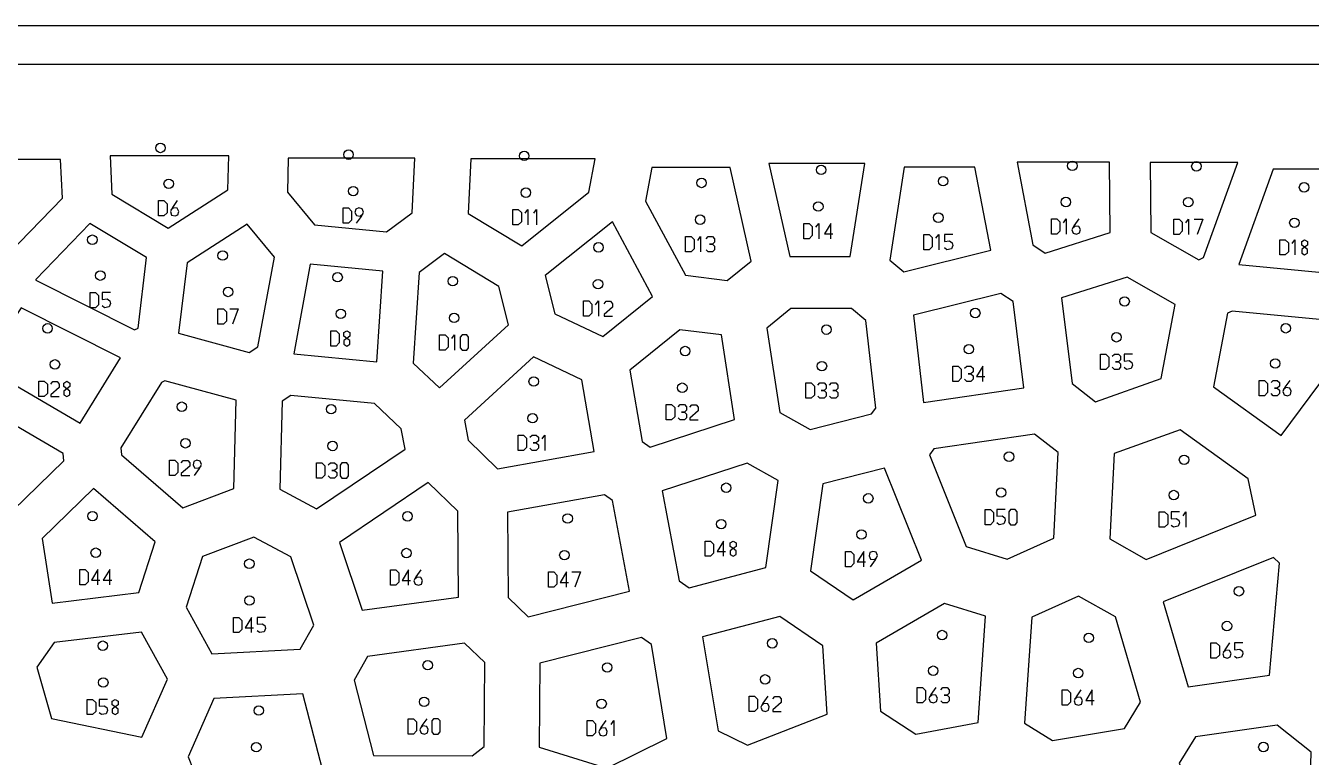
# Model space of a CAD drawing. Extents: x -13 to 2451, y -13 to 1232.
# Drawn here: x 949.1 to 1368.7, y 993.1 to 1231.9 of the extents above; entities that cross this region are included whole.
import ezdxf

# ---------------------------------------------------------------- set-up
doc = ezdxf.new("R2010")
doc.units = 0
for name, color, linetype in [('BOARDCUT', 7, 'CONTINUOUS'), ('OUTLINES', 7, 'CONTINUOUS'), ('PINHOLES', 7, 'CONTINUOUS'), ('STOCK', 7, 'CONTINUOUS')]:
    doc.layers.add(name, color=color, linetype=linetype)

msp = doc.modelspace()

# ---------------------------------------------------------------- linework, layer by layer
at = {"layer": 'BOARDCUT'}
msp.add_lwpolyline([(0, 0), (2438.4, 0), (2438.4, 1219.2), (0, 1219.2)], close=True, dxfattribs=at)
at = {"layer": 'OUTLINES'}
for points in [[(961.084, 1175.648), (960.465, 1188.266), (931.69, 1188.266), (930.575, 1173.206), (943.47, 1157.457), (961.084, 1175.648)], [(1015.117, 1178.382), (1015.364, 1189.472), (976.609, 1189.472), (977.227, 1176.886), (995.598, 1165.822), (1015.117, 1178.382)], [(1075.209, 1170.789), (1076.123, 1188.669), (1034.758, 1188.669), (1034.512, 1177.615), (1043.357, 1166.858), (1066.874, 1164.625), (1075.209, 1170.789)], [(1132.923, 1177.553), (1134.921, 1188.474), (1094.382, 1188.474), (1093.472, 1170.646), (1111.028, 1160.046), (1132.923, 1177.553)], [(1179.021, 1185.572), (1153.437, 1185.572), (1151.443, 1174.673), (1164.482, 1150.449), (1178.034, 1148.743), (1185.876, 1155.079), (1179.021, 1185.572)], [(1218.214, 1156.533), (1222.964, 1186.926), (1191.665, 1186.926), (1198.498, 1156.532), (1218.214, 1156.533)], [(1258.881, 1185.709), (1235.854, 1185.709), (1231.112, 1155.363), (1235.703, 1151.551), (1264.058, 1158.604), (1258.881, 1185.709)], [(1302.867, 1187.346), (1272.661, 1187.346), (1277.819, 1160.333), (1281.803, 1157.709), (1303.1, 1164.371), (1302.867, 1187.346)], [(1344.726, 1187.301), (1316.153, 1187.301), (1316.385, 1164.376), (1332, 1155.507), (1333.531, 1156.246), (1344.726, 1187.301)], [(1375.71, 1151.076), (1375.968, 1185.047), (1356.276, 1185.047), (1345.085, 1154.004), (1375.71, 1151.076)], [(988.521, 1156.238), (970.042, 1167.368), (952.368, 1149.114), (952.361, 1148.896), (984.641, 1132.641), (985.77, 1133.193), (988.521, 1156.238)], [(1024.857, 1127.053), (1030.276, 1156.311), (1021.363, 1167.151), (1001.757, 1154.535), (999.011, 1131.526), (1022.021, 1125.248), (1024.857, 1127.053)], [(1153.687, 1143.566), (1140.589, 1167.9), (1118.639, 1150.349), (1121.763, 1137.843), (1137.441, 1130.43), (1153.687, 1143.566)], [(1065.651, 1151.77), (1041.984, 1154.017), (1036.572, 1124.796), (1063.718, 1122.189), (1065.651, 1151.77)], [(1103.521, 1146.831), (1085.837, 1157.508), (1077.465, 1151.316), (1075.536, 1121.794), (1084.159, 1113.681), (1106.66, 1134.265), (1103.521, 1146.831)], [(1290.67, 1115.075), (1298.292, 1109.15), (1319.705, 1116.798), (1324.309, 1140.874), (1308.591, 1149.803), (1287.199, 1143.111), (1290.67, 1115.075)], [(1267.388, 1144.531), (1238.906, 1137.447), (1242.158, 1108.95), (1274.887, 1113.752), (1271.404, 1141.886), (1267.388, 1144.531)], [(966.866, 1102.221), (980.07, 1123.47), (947.605, 1139.818), (941.181, 1130.268), (942.16, 1116.638), (966.866, 1102.221)], [(1223.299, 1135.701), (1218.669, 1139.545), (1198.818, 1139.544), (1190.948, 1133.185), (1195.195, 1105.7), (1205.154, 1100.052), (1225.208, 1105.188), (1226.562, 1107.095), (1223.299, 1135.701)], [(1381.003, 1127.836), (1373.712, 1135.829), (1342.928, 1138.773), (1341.389, 1138.03), (1336.793, 1113.998), (1358.85, 1098.141), (1381.003, 1127.836)], [(1152.861, 1094.338), (1180.491, 1103.377), (1176.229, 1130.964), (1162.578, 1132.683), (1146.287, 1119.511), (1150.283, 1096.195), (1152.861, 1094.338)], [(1114.858, 1123.829), (1092.305, 1103.197), (1093.544, 1096.602), (1103.112, 1087.301), (1134.662, 1092.945), (1130.648, 1116.363), (1114.858, 1123.829)], [(993.389, 1115.445), (980.163, 1094.16), (980.356, 1091.793), (1000.356, 1074.516), (1017.031, 1080.884), (1017.743, 1109.667), (994.527, 1116.001), (993.389, 1115.445)], [(1043.978, 1074.207), (1072.901, 1093.713), (1071.653, 1100.352), (1062.951, 1108.539), (1035.613, 1111.165), (1032.761, 1109.349), (1032.051, 1080.656), (1043.978, 1074.207)], [(922.526, 1091.544), (923.734, 1081.392), (944.851, 1073.616), (961.528, 1089.884), (961.334, 1092.262), (936.475, 1106.769), (922.526, 1091.544)], [(1350.609, 1072.182), (1348.084, 1084.001), (1325.871, 1099.97), (1304.345, 1092.282), (1302.922, 1064.374), (1314.798, 1057.716), (1350.609, 1072.182)], [(1284.64, 1064.591), (1286.067, 1092.592), (1278.379, 1098.568), (1245.481, 1093.742), (1244.125, 1091.832), (1256.109, 1061.95), (1269.396, 1057.786), (1284.64, 1064.591)], [(1162.338, 1050.662), (1165.593, 1048.434), (1190.618, 1055.04), (1194.657, 1083.459), (1184.615, 1089.154), (1156.855, 1080.073), (1162.338, 1050.662)], [(1241.475, 1057.486), (1229.433, 1087.513), (1209.256, 1082.346), (1205.226, 1053.993), (1219.202, 1044.554), (1241.475, 1057.486)], [(1090.377, 1045.402), (1090.153, 1073.416), (1080.491, 1082.809), (1051.479, 1063.242), (1058.953, 1041.107), (1090.377, 1045.402)], [(954.491, 1064.494), (957.762, 1043.44), (986.053, 1046.889), (991.374, 1063.403), (971.22, 1080.813), (954.491, 1064.494)], [(1146.158, 1047.385), (1140.646, 1076.95), (1138.042, 1078.825), (1106.316, 1073.149), (1106.538, 1045.253), (1113.138, 1038.994), (1146.158, 1047.385)], [(1043.113, 1036.229), (1035.591, 1058.506), (1023.55, 1065.016), (1006.769, 1058.608), (1001.455, 1042.115), (1009.865, 1026.879), (1038.715, 1028.409), (1043.113, 1036.229)], [(1355.114, 1019.883), (1358.334, 1056.489), (1356.319, 1058.359), (1320.367, 1043.836), (1328.57, 1016.089), (1355.114, 1019.883)], [(1284.183, 998.624), (1307.69, 1002.487), (1313, 1011.087), (1304.757, 1038.968), (1292.777, 1045.685), (1277.45, 1038.844), (1275.107, 1004.22), (1284.183, 998.624)], [(1262.374, 1039.137), (1248.979, 1043.336), (1226.633, 1030.362), (1228.05, 1008.134), (1239.602, 1000.625), (1260.025, 1004.421), (1262.374, 1039.137)], [(1195.202, 1039.02), (1170.045, 1032.378), (1175.088, 1001.781), (1184.696, 997.099), (1210.707, 1007.186), (1209.284, 1029.51), (1195.202, 1039.02)], [(986.879, 1034.005), (958.422, 1030.536), (952.699, 1022.482), (957.542, 1005.825), (987.027, 999.686), (995.349, 1018.66), (986.879, 1034.005)], [(1092.26, 1030.375), (1060.649, 1026.055), (1056.253, 1018.238), (1062.633, 993.724), (1094.858, 993.58), (1098.746, 996.587), (1098.927, 1024.052), (1092.26, 1030.375)], [(1158.404, 999.212), (1153.335, 1029.972), (1150.045, 1032.224), (1116.85, 1023.789), (1116.67, 996.457), (1138.787, 989.599), (1158.404, 999.212)], [(1040.603, 981.202), (1045.918, 989.116), (1039.496, 1013.79), (1010.47, 1012.25), (1002.157, 993.296), (1006.974, 980.872), (1040.603, 981.202)], [(1368.671, 994.739), (1357.599, 1003.623), (1330.915, 999.809), (1325.603, 991.205), (1336.156, 969.336), (1354.039, 964.99), (1368.093, 974.786), (1368.671, 994.739)]]:
    msp.add_lwpolyline(points, close=True, dxfattribs=at)
at = {"layer": 'PINHOLES'}
for centre in [(993.074, 1192.003), (1054.477, 1189.821), (1111.808, 1189.401), (1290.712, 1186.17), (1331.204, 1186.009), (1208.718, 1184.844), (995.773, 1180.311), (1055.996, 1177.918), (1169.676, 1180.583), (1248.53, 1181.153), (1366.346, 1179.143), (1112.351, 1177.413), (1288.611, 1174.355), (1328.555, 1174.305), (1207.796, 1172.879), (1246.974, 1169.254), (1169.218, 1168.591), (1363.191, 1167.565), (970.84, 1162.05), (1013.375, 1156.876), (1136.049, 1159.559), (973.443, 1150.335), (1050.9, 1149.812), (1088.497, 1148.519), (1015.152, 1145.008), (1135.9, 1147.56), (1307.773, 1141.901), (1051.941, 1137.857), (1088.931, 1136.527), (1259.024, 1138.129), (956.23, 1133.112), (1210.443, 1132.703), (1360.374, 1133.145), (1305.106, 1130.202), (1164.338, 1125.706), (1256.937, 1126.312), (958.629, 1121.354), (1208.98, 1120.792), (1356.943, 1121.646), (1114.903, 1115.775), (1163.404, 1113.742), (1000.023, 1107.543), (1048.778, 1106.723), (1114.54, 1103.78), (1001.234, 1095.604), (1049.234, 1094.732), (1270.051, 1091.241), (1327.183, 1090.224), (1177.729, 1081.1), (1224.108, 1077.624), (1267.457, 1079.524), (1323.817, 1078.706), (970.892, 1071.83), (1073.714, 1071.766), (1125.987, 1071.059), (1176.107, 1069.21), (1221.878, 1065.833), (971.95, 1059.876), (1022.085, 1056.292), (1073.341, 1059.772), (1124.924, 1059.106), (1022.113, 1044.292), (1345.087, 1047.304), (1341.181, 1035.957), (1248.208, 1033.015), (1296.081, 1032.096), (974.249, 1029.529), (1192.765, 1030.312), (1080.315, 1023.157), (1138.902, 1022.428), (1190.428, 1018.542), (1245.301, 1021.372), (1292.636, 1020.602), (974.407, 1017.53), (1079.131, 1011.215), (1137.058, 1010.57), (1025.168, 1008.365), (1024.354, 996.393), (1353.075, 996.467)]:
    msp.add_circle(centre, 1.55, dxfattribs=at)
at = {"layer": 'STOCK'}
msp.add_lwpolyline([(-12.7, -12.7), (2451.1, -12.7), (2451.1, 1231.9), (-12.7, 1231.9)], close=True, dxfattribs=at)
at = {"layer": 'TEXT'}
for points in [[(992.473, 1169.811), (992.473, 1174.811), (994.223, 1174.811), (995.223, 1173.811), (995.223, 1170.811), (994.223, 1169.811)], [(1052.696, 1167.418), (1052.696, 1172.418), (1054.446, 1172.418), (1055.446, 1171.418), (1055.446, 1168.418), (1054.446, 1167.418)], [(1108.126, 1166.913), (1108.126, 1171.913), (1109.876, 1171.913), (1110.876, 1170.913), (1110.876, 1167.913), (1109.876, 1166.913)], [(1203.071, 1162.379), (1203.071, 1167.379), (1204.821, 1167.379), (1205.821, 1166.379), (1205.821, 1163.379), (1204.821, 1162.379)], [(1283.886, 1163.855), (1283.886, 1168.855), (1285.636, 1168.855), (1286.636, 1167.855), (1286.636, 1164.855), (1285.636, 1163.855)], [(1323.83, 1163.805), (1323.83, 1168.805), (1325.58, 1168.805), (1326.58, 1167.805), (1326.58, 1164.805), (1325.58, 1163.805)], [(1164.493, 1158.091), (1164.493, 1163.091), (1166.243, 1163.091), (1167.243, 1162.091), (1167.243, 1159.091), (1166.243, 1158.091)], [(1242.249, 1158.754), (1242.249, 1163.754), (1243.999, 1163.754), (1244.999, 1162.754), (1244.999, 1159.754), (1243.999, 1158.754)], [(1358.466, 1157.065), (1358.466, 1162.065), (1360.216, 1162.065), (1361.216, 1161.065), (1361.216, 1158.065), (1360.216, 1157.065)], [(1366.541, 1159.565), (1365.566, 1160.315), (1365.566, 1161.465), (1366.541, 1162.065), (1367.516, 1161.465), (1367.516, 1160.315), (1366.541, 1159.565), (1365.566, 1158.815), (1365.566, 1157.665), (1366.541, 1157.065), (1367.516, 1157.665), (1367.516, 1158.815)], [(970.143, 1139.835), (970.143, 1144.835), (971.893, 1144.835), (972.893, 1143.835), (972.893, 1140.835), (971.893, 1139.835)], [(1131.175, 1137.06), (1131.175, 1142.06), (1132.925, 1142.06), (1133.925, 1141.06), (1133.925, 1138.06), (1132.925, 1137.06)], [(1011.852, 1134.508), (1011.852, 1139.508), (1013.602, 1139.508), (1014.602, 1138.508), (1014.602, 1135.508), (1013.602, 1134.508)], [(1048.641, 1127.357), (1048.641, 1132.357), (1050.391, 1132.357), (1051.391, 1131.357), (1051.391, 1128.357), (1050.391, 1127.357)], [(1053.866, 1129.857), (1052.891, 1130.607), (1052.891, 1131.757), (1053.866, 1132.357), (1054.841, 1131.757), (1054.841, 1130.607), (1053.866, 1129.857), (1052.891, 1129.107), (1052.891, 1127.957), (1053.866, 1127.357), (1054.841, 1127.957), (1054.841, 1129.107)], [(1084.206, 1126.027), (1084.206, 1131.027), (1085.956, 1131.027), (1086.956, 1130.027), (1086.956, 1127.027), (1085.956, 1126.027)], [(1091.506, 1126.027), (1093.056, 1126.027), (1093.656, 1126.777), (1093.656, 1130.277), (1093.056, 1131.027), (1091.506, 1131.027), (1090.906, 1130.277), (1090.906, 1126.777)], [(1299.881, 1119.702), (1299.881, 1124.702), (1301.631, 1124.702), (1302.631, 1123.702), (1302.631, 1120.702), (1301.631, 1119.702)], [(1251.712, 1115.812), (1251.712, 1120.812), (1253.462, 1120.812), (1254.462, 1119.812), (1254.462, 1116.812), (1253.462, 1115.812)], [(953.404, 1110.854), (953.404, 1115.854), (955.154, 1115.854), (956.154, 1114.854), (956.154, 1111.854), (955.154, 1110.854)], [(962.479, 1113.354), (961.504, 1114.104), (961.504, 1115.254), (962.479, 1115.854), (963.454, 1115.254), (963.454, 1114.104), (962.479, 1113.354), (961.504, 1112.604), (961.504, 1111.454), (962.479, 1110.854), (963.454, 1111.454), (963.454, 1112.604)], [(1203.755, 1110.292), (1203.755, 1115.292), (1205.505, 1115.292), (1206.505, 1114.292), (1206.505, 1111.292), (1205.505, 1110.292)], [(1351.718, 1111.146), (1351.718, 1116.146), (1353.468, 1116.146), (1354.468, 1115.146), (1354.468, 1112.146), (1353.468, 1111.146)], [(1158.179, 1103.242), (1158.179, 1108.242), (1159.929, 1108.242), (1160.929, 1107.242), (1160.929, 1104.242), (1159.929, 1103.242)], [(1109.815, 1093.28), (1109.815, 1098.28), (1111.565, 1098.28), (1112.565, 1097.28), (1112.565, 1094.28), (1111.565, 1093.28)], [(996.009, 1085.104), (996.009, 1090.104), (997.759, 1090.104), (998.759, 1089.104), (998.759, 1086.104), (997.759, 1085.104)], [(1044.009, 1084.232), (1044.009, 1089.232), (1045.759, 1089.232), (1046.759, 1088.232), (1046.759, 1085.232), (1045.759, 1084.232)], [(1052.309, 1084.232), (1053.859, 1084.232), (1054.459, 1084.982), (1054.459, 1088.482), (1053.859, 1089.232), (1052.309, 1089.232), (1051.709, 1088.482), (1051.709, 1084.982)], [(1262.232, 1069.024), (1262.232, 1074.024), (1263.982, 1074.024), (1264.982, 1073.024), (1264.982, 1070.024), (1263.982, 1069.024)], [(1270.532, 1069.024), (1272.082, 1069.024), (1272.682, 1069.774), (1272.682, 1073.274), (1272.082, 1074.024), (1270.532, 1074.024), (1269.932, 1073.274), (1269.932, 1069.774)], [(1319.092, 1068.206), (1319.092, 1073.206), (1320.842, 1073.206), (1321.842, 1072.206), (1321.842, 1069.206), (1320.842, 1068.206)], [(1170.882, 1058.71), (1170.882, 1063.71), (1172.632, 1063.71), (1173.632, 1062.71), (1173.632, 1059.71), (1172.632, 1058.71)], [(1179.957, 1061.21), (1178.982, 1061.96), (1178.982, 1063.11), (1179.957, 1063.71), (1180.932, 1063.11), (1180.932, 1061.96), (1179.957, 1061.21), (1178.982, 1060.46), (1178.982, 1059.31), (1179.957, 1058.71), (1180.932, 1059.31), (1180.932, 1060.46)], [(1216.653, 1055.333), (1216.653, 1060.333), (1218.403, 1060.333), (1219.403, 1059.333), (1219.403, 1056.333), (1218.403, 1055.333)], [(966.725, 1049.376), (966.725, 1054.376), (968.475, 1054.376), (969.475, 1053.376), (969.475, 1050.376), (968.475, 1049.376)], [(1068.116, 1049.272), (1068.116, 1054.272), (1069.866, 1054.272), (1070.866, 1053.272), (1070.866, 1050.272), (1069.866, 1049.272)], [(1119.699, 1048.606), (1119.699, 1053.606), (1121.449, 1053.606), (1122.449, 1052.606), (1122.449, 1049.606), (1121.449, 1048.606)], [(1016.888, 1033.792), (1016.888, 1038.792), (1018.638, 1038.792), (1019.638, 1037.792), (1019.638, 1034.792), (1018.638, 1033.792)], [(1335.956, 1025.457), (1335.956, 1030.457), (1337.706, 1030.457), (1338.706, 1029.457), (1338.706, 1026.457), (1337.706, 1025.457)], [(1240.076, 1010.872), (1240.076, 1015.872), (1241.826, 1015.872), (1242.826, 1014.872), (1242.826, 1011.872), (1241.826, 1010.872)], [(969.182, 1007.03), (969.182, 1012.03), (970.932, 1012.03), (971.932, 1011.03), (971.932, 1008.03), (970.932, 1007.03)], [(978.257, 1009.53), (977.282, 1010.28), (977.282, 1011.43), (978.257, 1012.03), (979.232, 1011.43), (979.232, 1010.28), (978.257, 1009.53), (977.282, 1008.78), (977.282, 1007.63), (978.257, 1007.03), (979.232, 1007.63), (979.232, 1008.78)], [(1185.203, 1008.042), (1185.203, 1013.042), (1186.953, 1013.042), (1187.953, 1012.042), (1187.953, 1009.042), (1186.953, 1008.042)], [(1287.411, 1010.102), (1287.411, 1015.102), (1289.161, 1015.102), (1290.161, 1014.102), (1290.161, 1011.102), (1289.161, 1010.102)], [(1073.906, 1000.715), (1073.906, 1005.715), (1075.656, 1005.715), (1076.656, 1004.715), (1076.656, 1001.715), (1075.656, 1000.715)], [(1082.206, 1000.715), (1083.756, 1000.715), (1084.356, 1001.465), (1084.356, 1004.965), (1083.756, 1005.715), (1082.206, 1005.715), (1081.606, 1004.965), (1081.606, 1001.465)], [(1132.333, 1000.07), (1132.333, 1005.07), (1134.083, 1005.07), (1135.083, 1004.07), (1135.083, 1001.07), (1134.083, 1000.07)]]:
    msp.add_lwpolyline(points, close=True, dxfattribs=at)
for points in [[(998.573, 1174.811), (996.973, 1172.561), (996.323, 1171.211), (996.723, 1170.111), (997.823, 1169.811), (998.773, 1170.211), (999.073, 1171.311), (998.573, 1172.311), (997.323, 1172.461), (996.473, 1171.711)], [(1057.046, 1167.418), (1058.646, 1169.668), (1059.296, 1171.018), (1058.896, 1172.118), (1057.796, 1172.418), (1056.846, 1172.018), (1056.546, 1170.918), (1057.046, 1169.918), (1058.296, 1169.768), (1059.146, 1170.518)], [(1112.076, 1170.663), (1112.976, 1171.913), (1112.976, 1166.913)], [(1114.926, 1170.663), (1115.826, 1171.913), (1115.826, 1166.913)], [(1207.021, 1166.129), (1207.921, 1167.379), (1207.921, 1162.379)], [(1211.871, 1162.379), (1211.871, 1167.379), (1209.771, 1163.979), (1212.521, 1163.979)], [(1287.836, 1167.605), (1288.736, 1168.855), (1288.736, 1163.855)], [(1292.836, 1168.855), (1291.236, 1166.605), (1290.586, 1165.255), (1290.986, 1164.155), (1292.086, 1163.855), (1293.036, 1164.255), (1293.336, 1165.355), (1292.836, 1166.355), (1291.586, 1166.505), (1290.736, 1165.755)], [(1327.78, 1167.555), (1328.68, 1168.805), (1328.68, 1163.805)], [(1330.53, 1168.805), (1333.28, 1168.805), (1331.43, 1163.805)], [(1168.443, 1161.841), (1169.343, 1163.091), (1169.343, 1158.091)], [(1171.193, 1162.391), (1171.893, 1163.091), (1173.243, 1163.091), (1173.943, 1162.391), (1173.943, 1161.241), (1173.243, 1160.591), (1172.293, 1160.591), (1173.243, 1160.591), (1173.943, 1159.941), (1173.943, 1158.791), (1173.243, 1158.091), (1171.893, 1158.091), (1171.193, 1158.791)], [(1246.199, 1162.504), (1247.099, 1163.754), (1247.099, 1158.754)], [(1251.699, 1163.754), (1248.949, 1163.754), (1248.949, 1161.504), (1250.649, 1161.654), (1251.499, 1161.054), (1251.699, 1160.154), (1251.249, 1159.054), (1249.749, 1158.754), (1248.949, 1159.354)], [(1362.416, 1160.815), (1363.316, 1162.065), (1363.316, 1157.065)], [(976.743, 1144.835), (973.993, 1144.835), (973.993, 1142.585), (975.693, 1142.735), (976.543, 1142.135), (976.743, 1141.235), (976.293, 1140.135), (974.793, 1139.835), (973.993, 1140.435)], [(1135.125, 1140.81), (1136.025, 1142.06), (1136.025, 1137.06)], [(1137.875, 1141.16), (1138.525, 1141.96), (1139.975, 1141.96), (1140.625, 1141.16), (1140.625, 1140.06), (1137.875, 1137.66), (1137.875, 1137.06), (1140.625, 1137.06)], [(1015.702, 1139.508), (1018.452, 1139.508), (1016.602, 1134.508)], [(1088.156, 1129.777), (1089.056, 1131.027), (1089.056, 1126.027)], [(1303.731, 1124.002), (1304.431, 1124.702), (1305.781, 1124.702), (1306.481, 1124.002), (1306.481, 1122.852), (1305.781, 1122.202), (1304.831, 1122.202), (1305.781, 1122.202), (1306.481, 1121.552), (1306.481, 1120.402), (1305.781, 1119.702), (1304.431, 1119.702), (1303.731, 1120.402)], [(1310.331, 1124.702), (1307.581, 1124.702), (1307.581, 1122.452), (1309.281, 1122.602), (1310.131, 1122.002), (1310.331, 1121.102), (1309.881, 1120.002), (1308.381, 1119.702), (1307.581, 1120.302)], [(1255.562, 1120.112), (1256.262, 1120.812), (1257.612, 1120.812), (1258.312, 1120.112), (1258.312, 1118.962), (1257.612, 1118.312), (1256.662, 1118.312), (1257.612, 1118.312), (1258.312, 1117.662), (1258.312, 1116.512), (1257.612, 1115.812), (1256.262, 1115.812), (1255.562, 1116.512)], [(1261.512, 1115.812), (1261.512, 1120.812), (1259.412, 1117.412), (1262.162, 1117.412)], [(957.254, 1114.954), (957.904, 1115.754), (959.354, 1115.754), (960.004, 1114.954), (960.004, 1113.854), (957.254, 1111.454), (957.254, 1110.854), (960.004, 1110.854)], [(1207.605, 1114.592), (1208.305, 1115.292), (1209.655, 1115.292), (1210.355, 1114.592), (1210.355, 1113.442), (1209.655, 1112.792), (1208.705, 1112.792), (1209.655, 1112.792), (1210.355, 1112.142), (1210.355, 1110.992), (1209.655, 1110.292), (1208.305, 1110.292), (1207.605, 1110.992)], [(1211.455, 1114.592), (1212.155, 1115.292), (1213.505, 1115.292), (1214.205, 1114.592), (1214.205, 1113.442), (1213.505, 1112.792), (1212.555, 1112.792), (1213.505, 1112.792), (1214.205, 1112.142), (1214.205, 1110.992), (1213.505, 1110.292), (1212.155, 1110.292), (1211.455, 1110.992)], [(1355.568, 1115.446), (1356.268, 1116.146), (1357.618, 1116.146), (1358.318, 1115.446), (1358.318, 1114.296), (1357.618, 1113.646), (1356.668, 1113.646), (1357.618, 1113.646), (1358.318, 1112.996), (1358.318, 1111.846), (1357.618, 1111.146), (1356.268, 1111.146), (1355.568, 1111.846)], [(1361.668, 1116.146), (1360.068, 1113.896), (1359.418, 1112.546), (1359.818, 1111.446), (1360.918, 1111.146), (1361.868, 1111.546), (1362.168, 1112.646), (1361.668, 1113.646), (1360.418, 1113.796), (1359.568, 1113.046)], [(1162.029, 1107.542), (1162.729, 1108.242), (1164.079, 1108.242), (1164.779, 1107.542), (1164.779, 1106.392), (1164.079, 1105.742), (1163.129, 1105.742), (1164.079, 1105.742), (1164.779, 1105.092), (1164.779, 1103.942), (1164.079, 1103.242), (1162.729, 1103.242), (1162.029, 1103.942)], [(1165.879, 1107.342), (1166.529, 1108.142), (1167.979, 1108.142), (1168.629, 1107.342), (1168.629, 1106.242), (1165.879, 1103.842), (1165.879, 1103.242), (1168.629, 1103.242)], [(1113.665, 1097.58), (1114.365, 1098.28), (1115.715, 1098.28), (1116.415, 1097.58), (1116.415, 1096.43), (1115.715, 1095.78), (1114.765, 1095.78), (1115.715, 1095.78), (1116.415, 1095.13), (1116.415, 1093.98), (1115.715, 1093.28), (1114.365, 1093.28), (1113.665, 1093.98)], [(1117.615, 1097.03), (1118.515, 1098.28), (1118.515, 1093.28)], [(999.859, 1089.204), (1000.509, 1090.004), (1001.959, 1090.004), (1002.609, 1089.204), (1002.609, 1088.104), (999.859, 1085.704), (999.859, 1085.104), (1002.609, 1085.104)], [(1004.209, 1085.104), (1005.809, 1087.354), (1006.459, 1088.704), (1006.059, 1089.804), (1004.959, 1090.104), (1004.009, 1089.704), (1003.709, 1088.604), (1004.209, 1087.604), (1005.459, 1087.454), (1006.309, 1088.204)], [(1047.859, 1088.532), (1048.559, 1089.232), (1049.909, 1089.232), (1050.609, 1088.532), (1050.609, 1087.382), (1049.909, 1086.732), (1048.959, 1086.732), (1049.909, 1086.732), (1050.609, 1086.082), (1050.609, 1084.932), (1049.909, 1084.232), (1048.559, 1084.232), (1047.859, 1084.932)], [(1268.832, 1074.024), (1266.082, 1074.024), (1266.082, 1071.774), (1267.782, 1071.924), (1268.632, 1071.324), (1268.832, 1070.424), (1268.382, 1069.324), (1266.882, 1069.024), (1266.082, 1069.624)], [(1325.692, 1073.206), (1322.942, 1073.206), (1322.942, 1070.956), (1324.642, 1071.106), (1325.492, 1070.506), (1325.692, 1069.606), (1325.242, 1068.506), (1323.742, 1068.206), (1322.942, 1068.806)], [(1326.892, 1071.956), (1327.792, 1073.206), (1327.792, 1068.206)], [(1176.832, 1058.71), (1176.832, 1063.71), (1174.732, 1060.31), (1177.482, 1060.31)], [(1222.603, 1055.333), (1222.603, 1060.333), (1220.503, 1056.933), (1223.253, 1056.933)], [(1224.853, 1055.333), (1226.453, 1057.583), (1227.103, 1058.933), (1226.703, 1060.033), (1225.603, 1060.333), (1224.653, 1059.933), (1224.353, 1058.833), (1224.853, 1057.833), (1226.103, 1057.683), (1226.953, 1058.433)], [(972.675, 1049.376), (972.675, 1054.376), (970.575, 1050.976), (973.325, 1050.976)], [(976.525, 1049.376), (976.525, 1054.376), (974.425, 1050.976), (977.175, 1050.976)], [(1074.066, 1049.272), (1074.066, 1054.272), (1071.966, 1050.872), (1074.716, 1050.872)], [(1078.066, 1054.272), (1076.466, 1052.022), (1075.816, 1050.672), (1076.216, 1049.572), (1077.316, 1049.272), (1078.266, 1049.672), (1078.566, 1050.772), (1078.066, 1051.772), (1076.816, 1051.922), (1075.966, 1051.172)], [(1125.649, 1048.606), (1125.649, 1053.606), (1123.549, 1050.206), (1126.299, 1050.206)], [(1127.399, 1053.606), (1130.149, 1053.606), (1128.299, 1048.606)], [(1022.838, 1033.792), (1022.838, 1038.792), (1020.738, 1035.392), (1023.488, 1035.392)], [(1027.338, 1038.792), (1024.588, 1038.792), (1024.588, 1036.542), (1026.288, 1036.692), (1027.138, 1036.092), (1027.338, 1035.192), (1026.888, 1034.092), (1025.388, 1033.792), (1024.588, 1034.392)], [(1342.056, 1030.457), (1340.456, 1028.207), (1339.806, 1026.857), (1340.206, 1025.757), (1341.306, 1025.457), (1342.256, 1025.857), (1342.556, 1026.957), (1342.056, 1027.957), (1340.806, 1028.107), (1339.956, 1027.357)], [(1346.406, 1030.457), (1343.656, 1030.457), (1343.656, 1028.207), (1345.356, 1028.357), (1346.206, 1027.757), (1346.406, 1026.857), (1345.956, 1025.757), (1344.456, 1025.457), (1343.656, 1026.057)], [(1246.176, 1015.872), (1244.576, 1013.622), (1243.926, 1012.272), (1244.326, 1011.172), (1245.426, 1010.872), (1246.376, 1011.272), (1246.676, 1012.372), (1246.176, 1013.372), (1244.926, 1013.522), (1244.076, 1012.772)], [(1247.776, 1015.172), (1248.476, 1015.872), (1249.826, 1015.872), (1250.526, 1015.172), (1250.526, 1014.022), (1249.826, 1013.372), (1248.876, 1013.372), (1249.826, 1013.372), (1250.526, 1012.722), (1250.526, 1011.572), (1249.826, 1010.872), (1248.476, 1010.872), (1247.776, 1011.572)], [(975.782, 1012.03), (973.032, 1012.03), (973.032, 1009.78), (974.732, 1009.93), (975.582, 1009.33), (975.782, 1008.43), (975.332, 1007.33), (973.832, 1007.03), (973.032, 1007.63)], [(1191.303, 1013.042), (1189.703, 1010.792), (1189.053, 1009.442), (1189.453, 1008.342), (1190.553, 1008.042), (1191.503, 1008.442), (1191.803, 1009.542), (1191.303, 1010.542), (1190.053, 1010.692), (1189.203, 1009.942)], [(1192.903, 1012.142), (1193.553, 1012.942), (1195.003, 1012.942), (1195.653, 1012.142), (1195.653, 1011.042), (1192.903, 1008.642), (1192.903, 1008.042), (1195.653, 1008.042)], [(1293.511, 1015.102), (1291.911, 1012.852), (1291.261, 1011.502), (1291.661, 1010.402), (1292.761, 1010.102), (1293.711, 1010.502), (1294.011, 1011.602), (1293.511, 1012.602), (1292.261, 1012.752), (1291.411, 1012.002)], [(1297.211, 1010.102), (1297.211, 1015.102), (1295.111, 1011.702), (1297.861, 1011.702)], [(1080.006, 1005.715), (1078.406, 1003.465), (1077.756, 1002.115), (1078.156, 1001.015), (1079.256, 1000.715), (1080.206, 1001.115), (1080.506, 1002.215), (1080.006, 1003.215), (1078.756, 1003.365), (1077.906, 1002.615)], [(1138.433, 1005.07), (1136.833, 1002.82), (1136.183, 1001.47), (1136.583, 1000.37), (1137.683, 1000.07), (1138.633, 1000.47), (1138.933, 1001.57), (1138.433, 1002.57), (1137.183, 1002.72), (1136.333, 1001.97)], [(1140.133, 1003.82), (1141.033, 1005.07), (1141.033, 1000.07)]]:
    msp.add_lwpolyline(points, dxfattribs=at)

doc.saveas('drawing.dxf')
